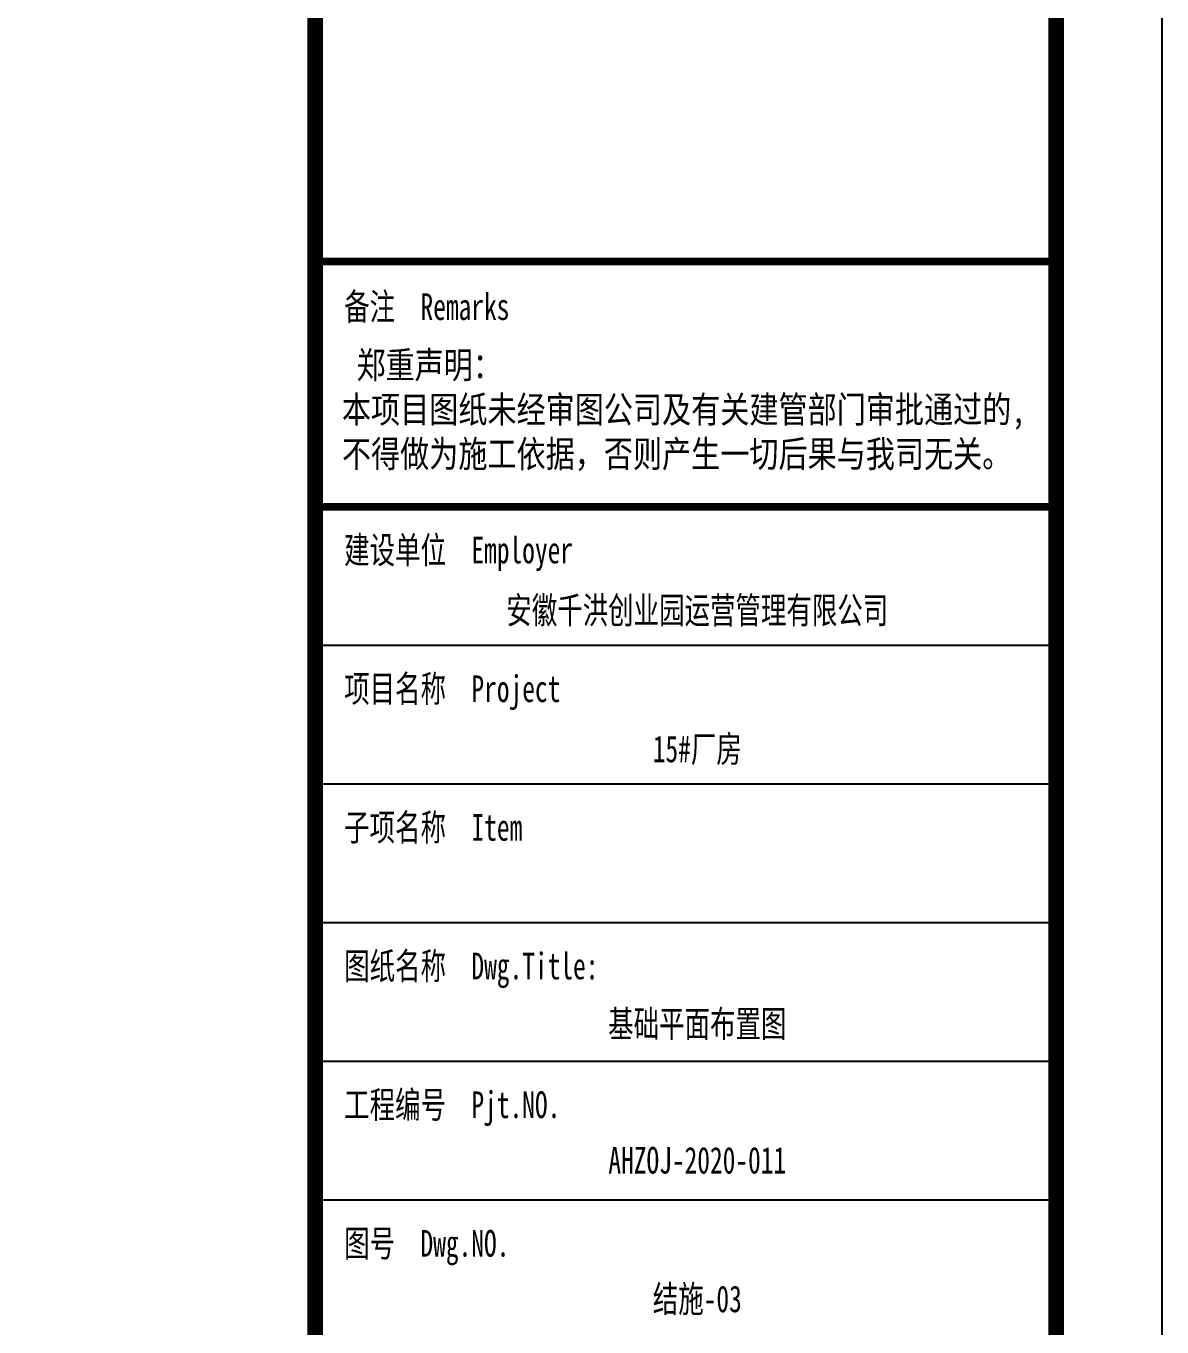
# Model space of a CAD drawing. Extents: x 177291 to 1288761, y 177638 to 322898.
# Drawn here: x 392961 to 404343, y 194318 to 207357 of the extents above; entities that cross this region are included whole.
import ezdxf
from ezdxf.enums import TextEntityAlignment as Align

# ---------------------------------------------------------------- set-up
doc = ezdxf.new("R2010")
doc.units = 0
doc.header["$LTSCALE"] = 1000
doc.layers.add('PUB_TITLE', color=4, linetype='Continuous')
doc.styles.add('_gyy_title_ST', font='', dxfattribs={"width": 0.8})
doc.styles.get('_gyy_title_ST').set_extended_font_data('SimSun')

msp = doc.modelspace()

# ---------------------------------------------------------------- linework, layer by layer
at = {"layer": 'PUB_TITLE'}
for p, q in [((403361.2, 204996.75), (395878.05, 204996.75)), ((403361.2, 201148.27), (395878.05, 201148.27)), ((403361.2, 199758.54), (395878.05, 199758.54)), ((403361.2, 198368.81), (395878.05, 198368.81)), ((403361.2, 196979.08), (395878.05, 196979.08)), ((403361.2, 195589.36), (395878.05, 195589.36))]:
    msp.add_line(p, q, dxfattribs=at)
msp.add_lwpolyline([(315145.98, 240638.49), (404343.35, 240638.49), (404343.35, 177638.2), (315145.98, 177638.2)], close=True, dxfattribs=at)
at = {"layer": 'PUB_TITLE', "const_width": 159.09}
for points in [[(317797.5, 178698.82), (317797.5, 239577.88), (403282.74, 239577.88), (403282.74, 178698.82)], [(395858.46, 239577.88), (403282.74, 239577.88), (403282.74, 178698.82), (395858.46, 178698.82)]]:
    msp.add_lwpolyline(points, close=True, dxfattribs=at)
at = {"layer": 'PUB_TITLE', "const_width": 74.83}
for points in [[(395878.05, 204996.75), (403361.2, 204996.75)], [(395878.05, 202538), (403361.2, 202538)]]:
    msp.add_lwpolyline(points, dxfattribs=at)

# ---------------------------------------------------------------- texts
at = {"layer": 'PUB_TITLE', "style": '_gyy_title_ST', "width": 0.7}
for s, height, p in [('备注  Remarks', 267.2551, (396148.56, 204410.64)), ('建设单位  Employer', 267.2551, (396148.56, 201971.41)), ('项目名称  Project', 267.2551, (396148.56, 200581.69)), ('子项名称  Item', 267.255, (396148.56, 199191.96)), ('图纸名称  Dwg.Title:', 267.2551, (396148.56, 197802.23)), ('工程编号  Pjt.NO.', 267.2551, (396148.56, 196412.5)), ('图号  Dwg.NO.', 267.2551, (396148.56, 195022.77))]:
    msp.add_text(s, height=height, dxfattribs=at).set_placement(p)
at = {"layer": 'PUB_TITLE', "color": 2, "style": '_gyy_title_ST', "width": 0.7}
for s, height, p in [('安徽千洪创业园运营管理有限公司', 267.2551, (399686.93, 201368)), ('15#厂房', 267.255, (399686.93, 199978.28))]:
    msp.add_text(s, height=height, dxfattribs=at).set_placement(p, align=Align.CENTER)
at = {"layer": 'PUB_TITLE', "color": 6, "style": '_gyy_title_ST', "width": 0.7}
for s, height, p in [('基础平面布置图', 267.255, (399686.93, 197223.49)), ('AHZOJ-2020-011', 267.2551, (399686.93, 195855.74))]:
    msp.add_text(s, height=height, dxfattribs=at).set_placement(p, align=Align.CENTER)
at = {"layer": 'PUB_TITLE', "color": 7, "style": '_gyy_title_ST', "width": 0.7}
msp.add_text('结施-03', height=267.255, dxfattribs=at).set_placement((399686.93, 194466.01), align=Align.CENTER)
at = {"layer": 'PUB_TITLE', "insert": (396126.22, 204092.98), "char_height": 267.2551, "width": 8552.1722, "attachment_point": 1, "style": '_gyy_title_ST'}
msp.add_mtext(' 郑重声明：\\P本项目图纸未经审图公司及有关建管部门审批通过的,\\P不得做为施工依据，否则产生一切后果与我司无关。', dxfattribs=at)

doc.saveas('drawing.dxf')
